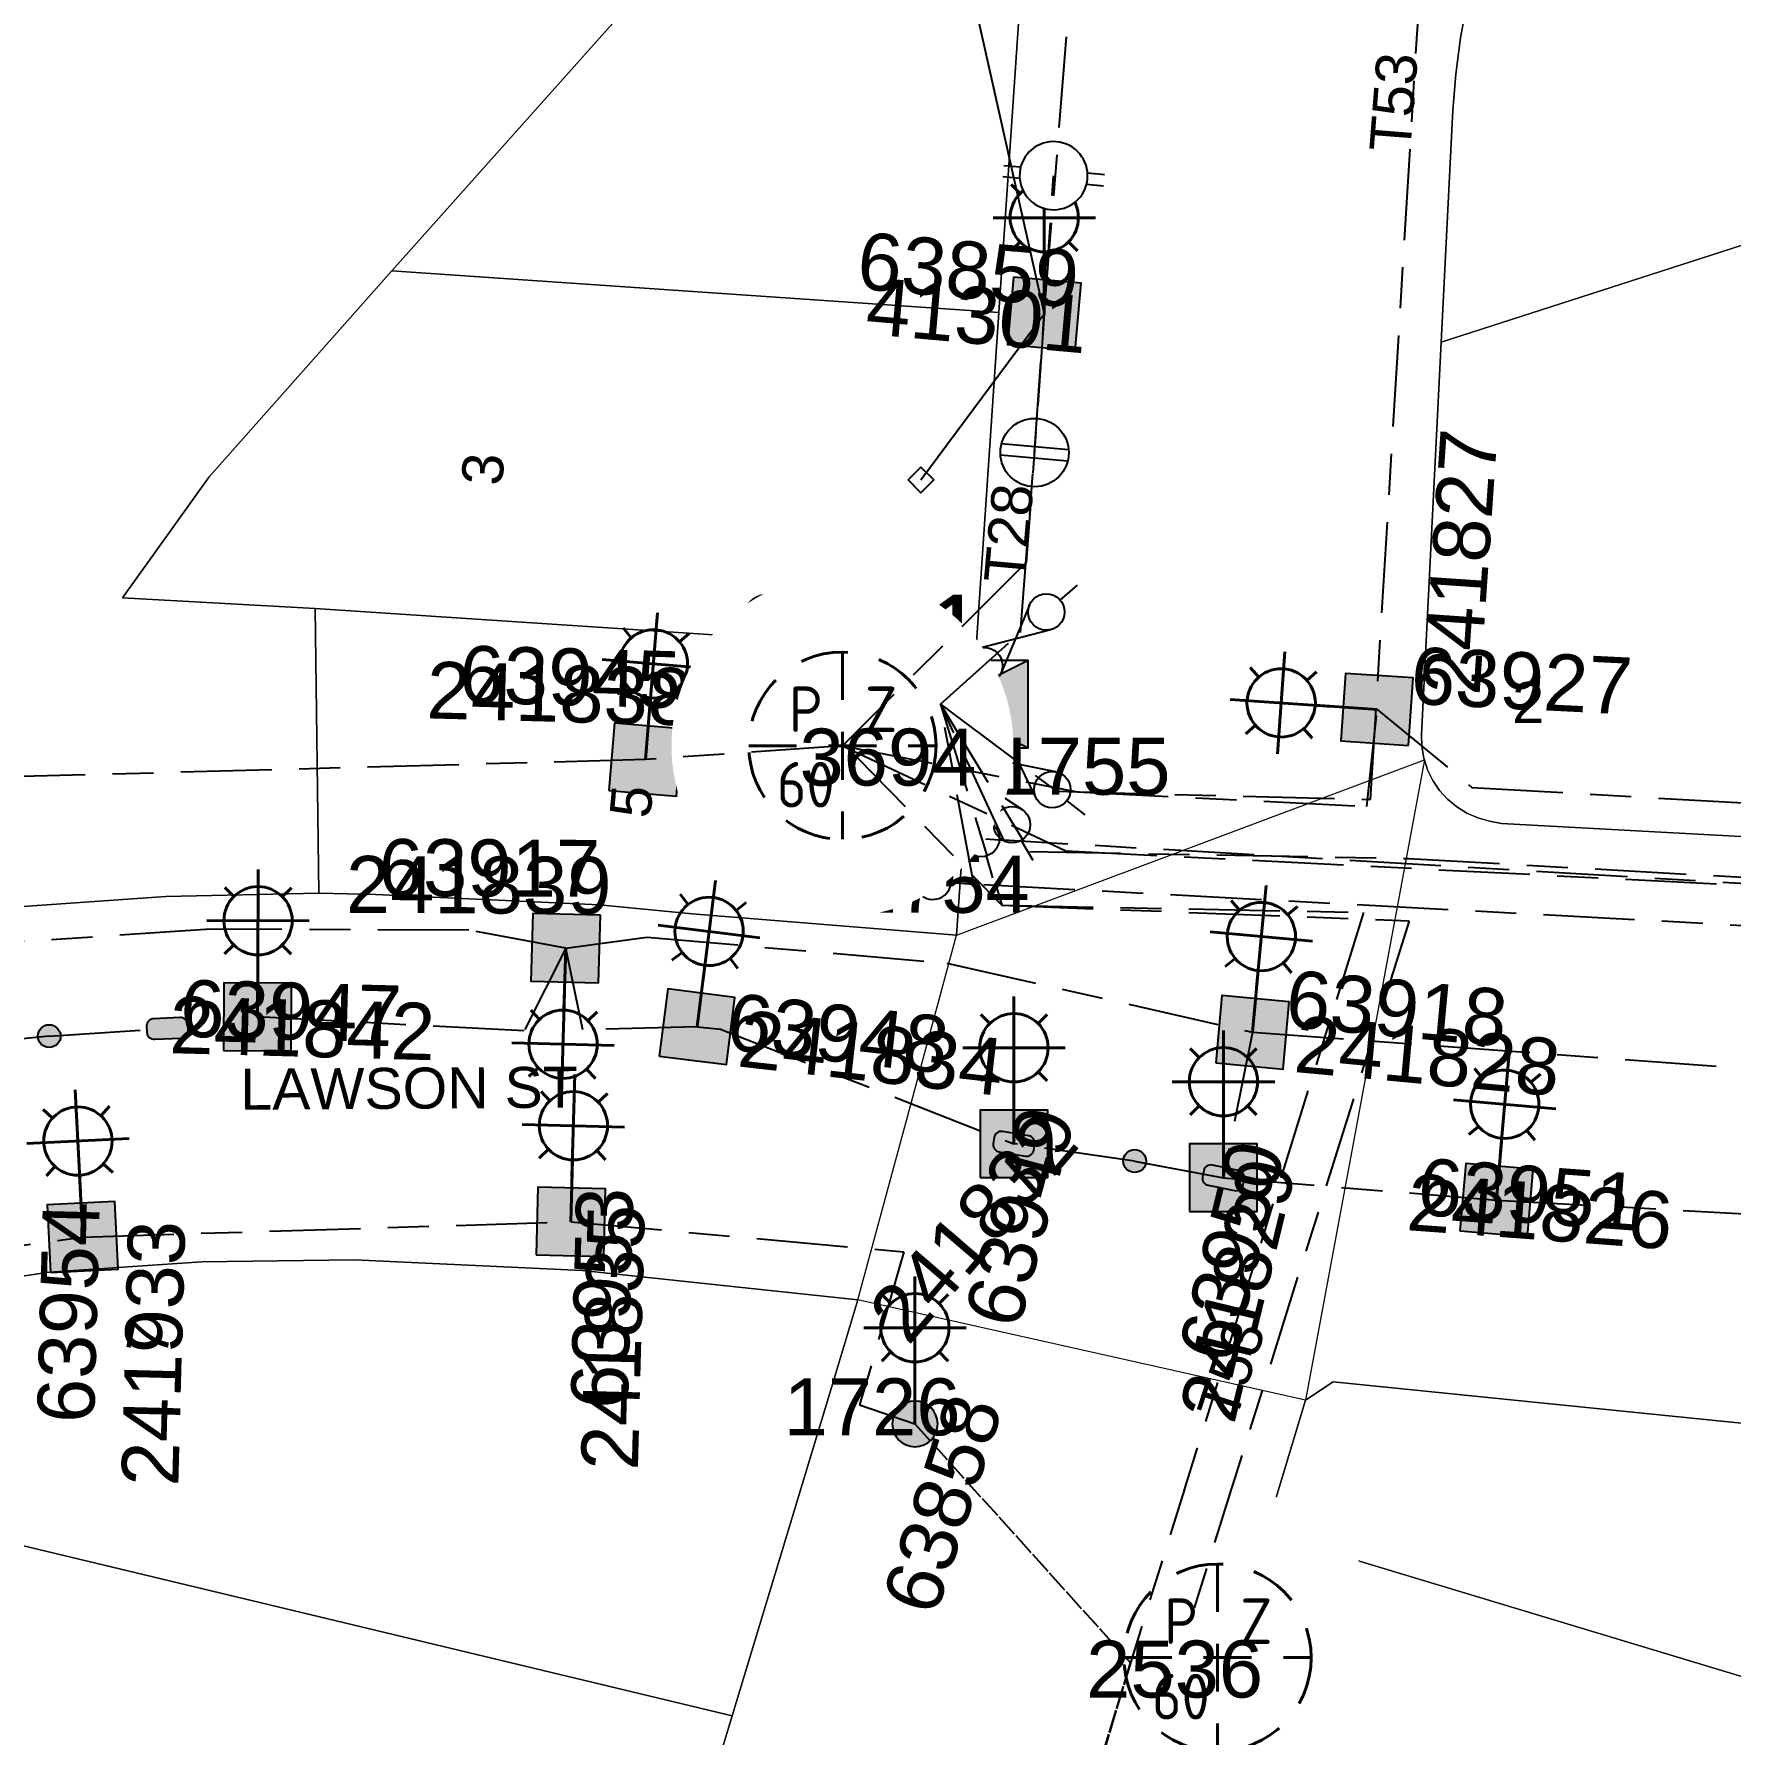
# Model space of a CAD drawing. Header units: metres. Extents: x 309980 to 311407, y 6249141 to 6251386.
# Drawn here: x 310922.3 to 310996.8, y 6249921.7 to 6249996.3 of the extents above; entities that cross this region are included whole.
import ezdxf
from ezdxf.enums import TextEntityAlignment as Align

# ---------------------------------------------------------------- set-up
doc = ezdxf.new("R2010")
doc.units = ezdxf.units.M
for name, pattern in [('Cable Exist OH', [1, 1, 0]), ('Cable Exist UG', [8.2, 4, -1.2, 1.8, -1.2]), ('Dash', [5, 3, -2]), ('HIDDEN', [0.375, 0.25, -0.125]), ('HIDDEN2', [0.1875, 0.125, -0.0625])]:
    doc.linetypes.add(name, pattern=pattern)
doc.layers.get('0').update_dxf_attribs({"color": 6})
for name, color, linetype, lineweight in [('Cadastre Land Parcels_SP_EXT', 9, 'Continuous', 5), ('Cadastre Other Property_SP_EXT', 9, 'HIDDEN', 5), ('Cadastre Roads_SP_EXT', 9, 'Continuous', 5)]:
    doc.layers.add(name, color=color, linetype=linetype, lineweight=lineweight)
for name, color, linetype in [('Equip_HV_EXT', 7, 'Continuous'), ('Equip_LV_EXT', 7, 'Continuous'), ('Equip_SL_EXT', 7, 'Continuous'), ('Equip_SP_SL_EXT', 7, 'Continuous'), ('Mains_HV_EXT', 7, 'Continuous'), ('Mains_LV_EXT', 7, 'Continuous'), ('Mains_SL_EXT', 7, 'Continuous'), ('Services_SP_EXT', 7, 'Continuous'), ('Sub_SP_EXT', 7, 'Continuous'), ('SupportsOH_SP_TR_HV_LV_SL_EXT', 7, 'Continuous'), ('SupportsUG_SP_LV_SL_EXT', 7, 'Continuous')]:
    doc.layers.add(name, color=color, linetype=linetype)
doc.styles.add('COLUMN_LABEL', font='arial.ttf')
doc.styles.add('iecARIAL', font='arial.ttf', dxfattribs={"height": 2})
doc.styles.add('IESYMBOL1', font='isocp.shx')
doc.styles.add('POLE_LABEL', font='arial.ttf')
doc.styles.add('SLCP_LABEL', font='arial.ttf', dxfattribs={"height": 3.5})
doc.styles.get("Standard").update_dxf_attribs({"font": 'arial.ttf'})
doc.styles.add('SWITCH_LABEL', font='arial.ttf', dxfattribs={"height": 2.5})

# ---------------------------------------------------------------- blocks, each defined once
blk = doc.blocks.new('SUB_PADMOUNT_EXT')
for points in [[(0, 0), (-3.84, 1.92), (-3.84, -1.92)], [(0, 0), (3.84, 1.92), (3.84, -1.92)]]:
    blk.add_hatch(color=256).paths.add_polyline_path(points)
for p, q in [((3.84, 1.92), (-3.84, -1.92)), ((-3.84, 1.92), (3.84, -1.92))]:
    blk.add_line(p, q)
blk.add_lwpolyline([(-3.84, -1.92), (3.84, -1.92), (3.84, 1.92), (-3.84, 1.92)], close=True)
for tag, height, flags, p in [('ASSET_NUM', 3.5, 8, (2, 2)), ('STREET_CODE', 0.2, 9, (1.5, 0)), ('OPERATING_VOLTAGE', 0.2, 9, (1.5, -0.6)), ('ORIENTATION', 0.2, 9, (1.5, -0.8)), ('CONSTRUCTED_VOLTAGE', 0.2, 9, (1.5, -0.2)), ('NO_PHASES', 0.2, 9, (1.5, -0.4)), ('OWNED_BY', 0.2, 9, (1.5, -1)), ('OPERATED_BY', 0.2, 9, (1.5, -1.2)), ('MAINTAINED_BY', 0.2, 9, (1.5, -1.4)), ('SECONDARY_VOLTAGE', 0.2, 9, (1.5, -1.6)), ('STATE', 0.2, 9, (1.5, -1.8)), ('SUBSTATION_TYPE', 0.2, 9, (1.5, -2.2)), ('PARENT', 0.2, 9, (1.5, -2)), ('STREETNAME', 0.2, 9, (1.5, -3)), ('USAGE', 0.2, 9, (1.5, -2.4)), ('LEGEND', 0.2, 9, (1.5, -2.6)), ('LOCATION', 0.2, 9, (1.5, -2.8)), ('Z', 0.2, 1, (1.5, -3.6)), ('SUBURB', 0.2, 9, (1.5, -3.2)), ('NOTES', 0.2, 9, (1.5, -3.4))]:
    blk.add_attdef(tag, text='', height=height, dxfattribs=dict(flags=flags)).set_placement(p, align=Align.MIDDLE_LEFT)
blk = doc.blocks.new('COLUMN_EXT')
blk.add_hatch(color=256).paths.add_polyline_path([(-1.485, 1.485), (-1.485, -1.485), (1.485, -1.485), (1.485, 1.485)])
blk.add_lwpolyline([(-1.485, -1.485), (1.485, -1.485), (1.485, 1.485), (-1.485, 1.485)], close=True)
for tag, height, style, flags, p in [('ASSET_NUM', 2.5, 'COLUMN_LABEL', 8, (2, 2)), ('STRUCTURE_PLANT_NUMBER', 0.2, 'POLE_LABEL', 9, (1.813, 0.031)), ('STREET_CODE', 0.2, 'COLUMN_LABEL', 9, (1.813, -0.2))]:
    blk.add_attdef(tag, text='', height=height, dxfattribs=dict(style=style, flags=flags)).set_placement(p, align=Align.MIDDLE_LEFT)
at = {"flags": 9}
for tag, p in [('OWNED_BY', (1.813, -0.6)), ('STATE', (1.813, -0.8)), ('COLUMN_TYPE', (1.813, -0.4)), ('USAGE', (1.813, -1)), ('LEGEND', (1.813, -1.2)), ('LOCATION', (1.813, -1.4)), ('STREETNAME', (1.813, -1.6)), ('SUBURB', (1.813, -1.8)), ('NOTES', (1.813, -2))]:
    blk.add_attdef(tag, text='', height=0.2, dxfattribs=at).set_placement(p, align=Align.MIDDLE_LEFT)
at = {"flags": 1}
blk.add_attdef('Z', (1.813, -2.351), '', height=0.2, dxfattribs=at)
blk = doc.blocks.new('SL_LANTERN_EXT')
at = {"lineweight": 40}
for p, q in [((0, 1.968), (0, 6.468)), ((-1.459, 5.676), (-1.061, 5.278)), ((1.458, 5.676), (1.06, 5.278)), ((-2.25, 4.218), (2.25, 4.218)), ((-1.459, 2.759), (-1.061, 3.157)), ((1.458, 2.759), (1.06, 3.157)), ((0, 0), (0, 2.721))]:
    blk.add_line(p, q, dxfattribs=at)
blk.add_circle((0, 4.218), 1.5, dxfattribs=at)
at = {"style": 'iecARIAL', "flags": 8}
blk.add_attdef('ASSET_NUM', (1.5, 1.5), '', height=2.5, dxfattribs=at)
for tag, p, height, flags in [('CONSTRUCTED_VOLTAGE', (0.981, -0.653), 0.2, 9), ('CONTROL_TYPE', (0.981, -0.853), 0.2, 9), ('OPERATING_VOLTAGE', (0.981, -1.653), 0.2, 9), ('LANTERN_PURPOSE', (0.981, -1.053), 0.2, 9), ('LANTERN_TYPE', (0.981, -1.253), 0.2, 9), ('NO_PHASES', (0.981, -1.453), 0.2, 9), ('LNUMBER', (2.181, -3.253), 2.5, 8), ('ORIENTATION', (0.981, -1.853), 0.2, 9), ('OWNED_BY', (0.981, -2.053), 0.2, 9), ('STATE', (0.981, -2.253), 0.2, 9), ('CEXIST', (0.981, -2.653), 0.2, 9), ('CNEW', (0.981, -2.853), 0.2, 9), ('CNUMBER', (0.981, -3.053), 0.2, 9), ('USAGE', (0.981, -2.453), 0.2, 9), ('CREMOVE', (0.981, -3.253), 0.2, 9), ('CREPLACE', (0.981, -3.453), 0.2, 9), ('LKINGHEIGHT', (0.981, -3.653), 0.2, 9), ('LBRACKET', (0.981, -3.853), 0.2, 9), ('LBRACKETVOCAB', (0.981, -4.053), 0.2, 9), ('LCATEGORY', (0.981, -4.253), 0.2, 9), ('LCHARGE1', (0.981, -4.453), 0.2, 9), ('LCHARGE1PERCENT', (0.981, -4.653), 0.2, 9), ('LCHARGE2', (0.981, -4.853), 0.2, 9), ('LCHARGE2PERCENT', (0.981, -5.053), 0.2, 9), ('LCHARGE3', (0.981, -5.253), 0.2, 9), ('LCHARGE3PERCENT', (0.981, -5.453), 0.2, 9), ('LEXIST', (0.981, -5.653), 0.2, 9), ('LLAMP', (0.981, -5.853), 0.2, 9), ('LLAMPVOCAB', (0.981, -6.053), 0.2, 9), ('LMAST', (0.981, -6.253), 0.2, 9), ('LMASTVOCAB', (0.981, -6.453), 0.2, 9), ('LNEW', (0.981, -6.653), 0.2, 9), ('LANTNUMBER', (0.981, -6.853), 0.2, 9), ('LOUTREACH', (0.981, -7.253), 0.2, 9), ('LOUTREACHVOCAB', (0.981, -7.453), 0.2, 9), ('LRATECODE', (0.981, -7.653), 0.2, 9), ('LREMOVE', (0.981, -7.853), 0.2, 9), ('LREPLACE', (0.981, -8.053), 0.2, 9), ('LTYPE', (0.981, -8.253), 0.2, 9), ('LTYPEVOCAB', (0.981, -8.453), 0.2, 9), ('LEGEND', (0.981, -8.653), 0.2, 9), ('LOCATION', (0.981, -8.853), 0.2, 9), ('NOTES', (0.981, -9.053), 0.2, 9), ('STREETNAME', (0.981, -9.253), 0.2, 9), ('SUBURB', (0.981, -9.453), 0.2, 1)]:
    blk.add_attdef(tag, p, '', height=height, dxfattribs=dict(flags=flags))
blk = doc.blocks.new('CCP_EXT')
at = {"flags": 9}
for tag, p in [('USAGE', (0, -1.2)), ('LEGEND', (0, -1.4)), ('STATE', (0, -1.8)), ('LIFE_SUPPORT', (0, -1.6)), ('NOTES', (0, -2))]:
    blk.add_attdef(tag, text='', height=0.2, dxfattribs=at).set_placement(p, align=Align.MIDDLE_LEFT)
blk.add_wipeout([(0, 0.566), (0.566, 0), (0, -0.566), (-0.566, 0)])
blk.add_lwpolyline([(-0.566, 0), (0, 0.566), (0.566, 0), (0, -0.566), (-0.566, 0)])
at = {"flags": 1}
blk.add_attdef('Z', (0, 0), '', height=0.2, dxfattribs=at)
at = {"flags": 9}
for tag, p in [('CCP_TYPE', (0, 0)), ('OPERATING_VOLTAGE', (0, -0.6)), ('ORIENTATION', (0, -0.8)), ('CONSTRUCTED_VOLTAGE', (0, -0.2)), ('NO_PHASES', (0, -0.4)), ('OWNED_BY', (0, -1))]:
    blk.add_attdef(tag, text='', height=0.2, dxfattribs=at).set_placement(p, align=Align.MIDDLE_LEFT)
blk = doc.blocks.new('POLE_EXT')
blk.add_hatch(color=256).paths.add_polyline_path([(-1, 0, 1), (1, 0, 1)])
blk.add_lwpolyline([(-1, 0, 1), (1, 0, 1)], format="xyb", close=True)
for tag, height, flags, p in [('pNumber', 2.5, 8, (-17.84, 2.067)), ('OWNED_BY', 0.2, 9, (1.355, -0.4)), ('SPECIAL_USE', 0.2, 9, (1.355, -0.8)), ('PARENT', 0.2, 9, (1.355, -0.6)), ('cLV', 0.2, 9, (1.355, -1.4)), ('STATE', 0.2, 9, (1.355, -1)), ('hDepth', 0.2, 9, (1.355, -1.6)), ('USAGE', 0.2, 9, (1.355, -1.2)), ('cHV', 0.2, 9, (1.355, -2)), ('hDia', 0.2, 9, (1.355, -1.8)), ('LBRACKET', 0.2, 9, (1.355, -2.2)), ('LExisting', 0.2, 9, (1.355, -2.4)), ('LANTNUMBER', 0.2, 9, (1.355, -2.6)), ('LOther', 0.2, 9, (1.355, -2.8)), ('LRemove', 0.2, 9, (1.355, -3)), ('cLinedev', 0.2, 9, (1.355, -3.4)), ('pExisting', 0.2, 9, (1.355, -3.8)), ('LEGEND', 0.2, 9, (1.355, -3.2)), ('LOCATION', 0.2, 9, (1.355, -3.6)), ('pFooting', 0.2, 9, (1.355, -4.4)), ('PFNUMBER', 0.2, 9, (1.355, -4)), ('NEWPFNUMBER', 0.2, 9, (1.355, -4.2)), ('pNew', 0.2, 9, (1.355, -4.6)), ('pRelocate', 0.2, 9, (1.355, -5)), ('pRemove', 0.2, 9, (1.355, -5.2)), ('cspan', 0.2, 9, (1.355, -6)), ('pReplace', 0.2, 9, (1.355, -5.4)), ('pStay', 0.2, 9, (1.355, -5.6)), ('pType', 0.2, 9, (1.355, -5.8)), ('STREETNAME', 0.2, 9, (1.355, -6.2)), ('SUBURB', 0.2, 9, (1.355, -6.4)), ('NOTES', 0.2, 9, (1.355, -6.6)), ('MAINTAINED_BY', 0.2, 9, (1.355, -6.814)), ('OPERATED_BY', 0.2, 9, (1.355, -7.014))]:
    blk.add_attdef(tag, text='', height=height, dxfattribs=dict(flags=flags)).set_placement(p, align=Align.MIDDLE_LEFT)
at = {"style": 'POLE_LABEL'}
for tag, height, flags, p in [('ASSET_NUM', 2.5, 8, (2, 2)), ('STRUCTURE_PLANT_NUMBER', 0.2, 9, (1.355, 0.028)), ('STREET_CODE', 0.2, 9, (1.355, -0.2))]:
    blk.add_attdef(tag, text='', height=height, dxfattribs=dict(at, flags=flags)).set_placement(p, align=Align.MIDDLE_LEFT)
at = {"flags": 1}
blk.add_attdef('Z', (1.355, -7.328), '', height=0.2, dxfattribs=at)
blk = doc.blocks.new('SL_STJ_EXT')
h = blk.add_hatch(color=256)
edge = h.paths.add_edge_path()
edge.add_ellipse((-0.586, 0.131), major_axis=(0.226, 0.226), ratio=1, start_angle=44.99996, end_angle=135)
edge.add_line((-0.906, 0.131), (-0.906, -0.131))
edge.add_ellipse((-0.586, -0.131), major_axis=(0.226, 0.226), ratio=1, start_angle=134.99996, end_angle=225)
edge.add_line((-0.586, -0.451), (0.586, -0.451))
edge.add_ellipse((0.586, -0.131), major_axis=(-0.226, 0.226), ratio=1, start_angle=134.99996, end_angle=225)
edge.add_line((0.906, -0.131), (0.906, 0.131))
edge.add_ellipse((0.586, 0.131), major_axis=(-0.226, 0.226), ratio=1, start_angle=224.99996, end_angle=315)
edge.add_line((0.586, 0.451), (-0.586, 0.451))
blk.add_lwpolyline([(-0.906, 0.131), (-0.906, -0.131, 0.414214), (-0.586, -0.451), (0.586, -0.451, 0.414214), (0.906, -0.131), (0.906, 0.131, 0.414214), (0.586, 0.451), (-0.586, 0.451, 0.414214)], format="xyb", close=True)
at = {"flags": 1}
blk.add_attdef('Z', (0, 0), '', height=0.2, dxfattribs=at)
at = {"flags": 9}
for tag, p in [('ORIENTATION', (0, 0)), ('USAGE', (0, -0.2)), ('LEGEND', (0, -0.4)), ('NOTES', (0, -0.6))]:
    blk.add_attdef(tag, text='', height=0.2, dxfattribs=at).set_placement(p, align=Align.MIDDLE_LEFT)
blk = doc.blocks.new('LV_UG_LINKS_CLOSED_EXT')
blk.add_wipeout([(-1.056, 1.057), (-1.18, 0.916), (-1.286, 0.761), (-1.371, 0.594), (-1.435, 0.417), (-1.476, 0.234), (-1.493, 0.047), (-1.487, -0.14), (-1.458, -0.326), (-1.406, -0.506), (-1.331, -0.678), (-1.236, -0.839), (-1.121, -0.988), (-0.988, -1.12), (-0.84, -1.235), (-0.679, -1.331), (-0.506, -1.406), (-0.326, -1.458), (-0.141, -1.487), (0.047, -1.493), (0.233, -1.476), (0.416, -1.435), (0.593, -1.371), (0.76, -1.286), (0.915, -1.181), (1.056, -1.057), (1.18, -0.916), (1.286, -0.761), (1.371, -0.594), (1.435, -0.417), (1.476, -0.234), (1.493, -0.047), (1.487, 0.14), (1.458, 0.326), (1.406, 0.506), (1.331, 0.678), (1.236, 0.839), (1.121, 0.988), (0.988, 1.12), (0.84, 1.235), (0.679, 1.331), (0.506, 1.406), (0.326, 1.458), (0.141, 1.487), (-0.047, 1.493), (-0.233, 1.476), (-0.416, 1.435), (-0.593, 1.371), (-0.76, 1.286), (-0.915, 1.181)])
for p, q in [((-0.25, -1.479), (-0.25, 1.479)), ((0.25, -1.479), (0.25, 1.479))]:
    blk.add_line(p, q)
blk.add_circle((0, 0), 1.5)
at = {"flags": 9}
for tag, p in [('ACTUAL_STATUS', (0, 0)), ('OPERATING_VOLTAGE', (0, -0.6)), ('ORIENTATION', (0, -0.8)), ('CONSTRUCTED_VOLTAGE', (0, -0.2)), ('NO_PHASES', (0, -0.4)), ('STATE', (0, -1)), ('SWITCH_TYPE', (0, -1.2)), ('USAGE', (0, -1.4)), ('NOTES', (0, -1.6))]:
    blk.add_attdef(tag, text='', height=0.2, dxfattribs=at).set_placement(p, align=Align.MIDDLE_LEFT)
at = {"flags": 1}
blk.add_attdef('Z', (0, 0), '', height=0.2, dxfattribs=at)
blk = doc.blocks.new('LV_UG_LINKS_OPEN_EXT')
for p, q in [((-0.249, 1.473), (-0.249, 2.22)), ((0.249, 1.473), (0.249, 2.22)), ((-0.249, -1.473), (-0.249, -2.22)), ((0.249, -1.473), (0.249, -2.22))]:
    blk.add_line(p, q)
at = {"flags": 9}
for tag, p in [('ACTUAL_STATUS', (0, 0)), ('OPERATING_VOLTAGE', (0, -0.6)), ('ORIENTATION', (0, -0.8)), ('CONSTRUCTED_VOLTAGE', (0, -0.2)), ('NO_PHASES', (0, -0.4)), ('STATE', (0, -1)), ('SWITCH_TYPE', (0, -1.2)), ('USAGE', (0, -1.4)), ('NOTES', (0, -1.6))]:
    blk.add_attdef(tag, text='', height=0.2, dxfattribs=at).set_placement(p, align=Align.MIDDLE_LEFT)
at = {"flags": 1}
blk.add_attdef('Z', (0, 0), '', height=0.2, dxfattribs=at)
blk.add_wipeout([(-0.249, 1.473), (-0.432, 1.43), (-0.608, 1.365), (-0.774, 1.278), (-0.928, 1.171), (-1.067, 1.045), (-1.19, 0.903), (-1.294, 0.747), (-1.377, 0.579), (-1.439, 0.402), (-1.478, 0.218), (-1.494, 0.031), (-1.486, -0.156), (-1.455, -0.341), (-1.4, -0.521), (-1.324, -0.692), (-1.227, -0.853), (-1.11, -1), (-0.976, -1.131), (-0.827, -1.244), (-0.664, -1.338), (-0.491, -1.411), (-0.311, -1.461), (-0.125, -1.489), (0.062, -1.493), (0.249, -1.473), (0.432, -1.43), (0.608, -1.365), (0.774, -1.278), (0.928, -1.171), (1.067, -1.045), (1.19, -0.903), (1.294, -0.747), (1.377, -0.579), (1.439, -0.402), (1.478, -0.218), (1.494, -0.031), (1.486, 0.156), (1.455, 0.341), (1.4, 0.521), (1.324, 0.692), (1.227, 0.853), (1.11, 1), (0.976, 1.131), (0.827, 1.244), (0.664, 1.338), (0.491, 1.411), (0.311, 1.461), (0.125, 1.489), (-0.062, 1.493)])
blk.add_lwpolyline([(0, -1.494, 1), (0, 1.494, 1)], format="xyb", close=True)
blk = doc.blocks.new('LV_UG_DFUSE_CLOSED_EXT')
for points in [[(1, 0), (0, 0)], [(5.04, 0.726), (2.156, -0.717)], [(5.049, -0.707), (2.156, 0.717)], [(6.2, 0.013), (7.2, 0.013)]]:
    blk.add_lwpolyline(points)
for centre in [(1.8, 0), (5.4, 0.011)]:
    blk.add_circle(centre, 0.8)
at = {"flags": 9}
for tag, p in [('ACTUAL_STATUS', (0, 0)), ('OPERATING_VOLTAGE', (0, -0.6)), ('ORIENTATION', (0, -0.8)), ('CONSTRUCTED_VOLTAGE', (0, -0.2)), ('NO_PHASES', (0, -0.4)), ('STATE', (0, -1)), ('SWITCH_TYPE', (0, -1.2)), ('USAGE', (0, -1.4)), ('NOTES', (0, -1.6))]:
    blk.add_attdef(tag, text='', height=0.2, dxfattribs=at).set_placement(p, align=Align.MIDDLE_LEFT)
at = {"flags": 1}
blk.add_attdef('Z', (0, 0), '', height=0.2, dxfattribs=at)
blk = doc.blocks.new('SWG_HOLEC_SU_EXT')
blk.add_line((1.8, -2), (5.8, -2))
for points in [[(1.8, -0.8, 1), (1.8, 0.8, 1)], [(5.8, -0.8, 1), (5.8, 0.8, 1)]]:
    blk.add_lwpolyline(points, format="xyb", close=True)
for points in [[(1, 0), (0, 0)], [(6.6, 0), (7.6, 0)]]:
    blk.add_lwpolyline(points)
at = {"style": 'SWITCH_LABEL', "flags": 8}
blk.add_attdef('ASSET_NUM', text='', height=2.5, rotation=179.95437, dxfattribs=at).set_placement((-2.4, 0), align=Align.MIDDLE_LEFT)
at = {"flags": 1}
blk.add_attdef('Z', (0, 0), '', height=0.2, dxfattribs=at)
at = {"flags": 9}
for tag, p in [('ACTUAL_STATUS', (0, -0.4)), ('CONSTRUCTED_VOLTAGE', (0, -0.6)), ('NO_PHASES', (0, -0.8)), ('OPERATING_VOLTAGE', (0, -1)), ('ORIENTATION', (0, -1.2)), ('OWNED_BY', (0, -1.4)), ('STATE', (0, -1.8)), ('SWITCH_TYPE', (0, -2)), ('USAGE', (0, -2.2)), ('PARENT', (0, -1.6)), ('STREETNAME', (0, -2.6)), ('SUBURB', (0, -2.8)), ('LOCATION', (0, -2.4)), ('NOTES', (0, -3))]:
    blk.add_attdef(tag, text='', height=0.2, dxfattribs=at).set_placement(p, align=Align.MIDDLE_LEFT)
at = {"style": 'SWITCH_LABEL', "flags": 9}
blk.add_attdef('STREET_CODE', text='', height=0.2, dxfattribs=at).set_placement((0, -0.2), align=Align.MIDDLE_LEFT)
blk = doc.blocks.new('SLCP_ZELL_EXT')
blk.add_wipeout([(-0.236, 7.5), (-0.706, 7.47), (-1.174, 7.411), (-1.637, 7.323), (-2.093, 7.206), (-2.542, 7.06), (-2.98, 6.887), (-3.407, 6.686), (-3.82, 6.459), (-4.218, 6.206), (-4.599, 5.929), (-4.962, 5.629), (-5.306, 5.306), (-5.629, 4.962), (-5.929, 4.599), (-6.206, 4.218), (-6.459, 3.82), (-6.686, 3.407), (-6.887, 2.98), (-7.06, 2.542), (-7.206, 2.093), (-7.323, 1.637), (-7.411, 1.174), (-7.47, 0.706), (-7.5, 0.236), (-7.5, -0.236), (-7.47, -0.706), (-7.411, -1.174), (-7.323, -1.637), (-7.206, -2.093), (-7.06, -2.542), (-6.887, -2.98), (-6.686, -3.407), (-6.459, -3.82), (-6.206, -4.218), (-5.929, -4.599), (-5.629, -4.962), (-5.306, -5.306), (-4.962, -5.629), (-4.599, -5.929), (-4.218, -6.206), (-3.82, -6.459), (-3.407, -6.686), (-2.98, -6.887), (-2.542, -7.06), (-2.093, -7.206), (-1.637, -7.323), (-1.174, -7.411), (-0.706, -7.47), (-0.236, -7.5), (0.236, -7.5), (0.706, -7.47), (1.174, -7.411), (1.637, -7.323), (2.093, -7.206), (2.542, -7.06), (2.98, -6.887), (3.407, -6.686), (3.82, -6.459), (4.218, -6.206), (4.599, -5.929), (4.962, -5.629), (5.306, -5.306), (5.629, -4.962), (5.929, -4.599), (6.206, -4.218), (6.459, -3.82), (6.686, -3.407), (6.887, -2.98), (7.06, -2.542), (7.206, -2.093), (7.323, -1.637), (7.411, -1.174), (7.47, -0.706), (7.5, -0.236), (7.5, 0.236), (7.47, 0.706), (7.411, 1.174), (7.323, 1.637), (7.206, 2.093), (7.06, 2.542), (6.887, 2.98), (6.686, 3.407), (6.459, 3.82), (6.206, 4.218), (5.929, 4.599), (5.629, 4.962), (5.306, 5.306), (4.962, 5.629), (4.599, 5.929), (4.218, 6.206), (3.82, 6.459), (3.407, 6.686), (2.98, 6.887), (2.542, 7.06), (2.093, 7.206), (1.637, 7.323), (1.174, 7.411), (0.706, 7.47), (0.236, 7.5)])
at = {"linetype": 'Dash', "lineweight": 40, "ltscale": 0.7}
for p, q in [((0, 4.109), (0, -4.109)), ((-4.109, 0), (4.109, 0))]:
    blk.add_line(p, q, dxfattribs=at)
blk.add_circle((0, 0), 4.109, dxfattribs=at)
at = {"lineweight": 40, "style": 'IESYMBOL1'}
for s, p in [('P', (-1.604, 0)), ('Z', (1.702, 0)), ('60', (-1.612, -3.312))]:
    blk.add_text(s, height=2, dxfattribs=at).set_placement(p, align=Align.BOTTOM_CENTER)
at = {"style": 'SLCP_LABEL'}
for tag, height, flags, p in [('ASSET_NUM', 2.5, 8, (2, 2)), ('STREET_CODE', 0.2, 9, (0, -0.2))]:
    blk.add_attdef(tag, text='', height=height, dxfattribs=dict(at, flags=flags)).set_placement(p, align=Align.MIDDLE_LEFT)
at = {"flags": 1}
blk.add_attdef('Z', (0, 0), '', height=0.2, dxfattribs=at)
at = {"flags": 9}
for tag, p in [('CONSTRUCTED_VOLTAGE', (0, -0.4)), ('CONTROL_TYPE', (0, -0.6)), ('NO_PHASES', (0, -0.8)), ('OPERATING_VOLTAGE', (0, -1)), ('ORIENTATION', (0, -1.2)), ('OWNED_BY', (0, -1.4)), ('STATE', (0, -2)), ('USAGE', (0, -1.6)), ('LOCATION', (0, -1.8)), ('NOTES', (0, -2.2))]:
    blk.add_attdef(tag, text='', height=0.2, dxfattribs=at).set_placement(p, align=Align.MIDDLE_LEFT)
blk = doc.blocks.new('CONNECTOR_NODE_EXT')
h = blk.add_hatch(color=256)
edge = h.paths.add_edge_path()
edge.add_arc((0, 0), 0.5, 0, 360)
blk.add_circle((0, 0), 0.5)
at = {"flags": 1}
blk.add_attdef('Z', (0, 0), '', height=0.2, dxfattribs=at)
at = {"flags": 9}
for tag, p in [('CONNECTOR_TYPE', (0, 0)), ('OPERATING_VOLTAGE', (0, -0.6)), ('ORIENTATION', (0, -0.8)), ('CONSTRUCTED_VOLTAGE', (0, -0.2)), ('NO_PHASES', (0, -0.4)), ('SUBTYPE', (0, -1)), ('USAGE', (0, -1.2)), ('NOTES', (0, -1.4))]:
    blk.add_attdef(tag, text='', height=0.2, dxfattribs=at).set_placement(p, align=Align.MIDDLE_LEFT)

msp = doc.modelspace()

# ---------------------------------------------------------------- linework, layer by layer
at = {"layer": 'Cadastre Land Parcels_SP_EXT', "linetype": 'Continuous'}
msp.add_lwpolyline([(310878.437, 6249921.854), (310885.474, 6249926.91), (310893.991, 6249933.049), (310896.361, 6249936.035), (310896.837, 6249936.603), (310905.543, 6249947.169), (310913.426, 6249957.008), (310921.419, 6249957.95), (310928.114, 6249958.411), (310934.819, 6249958.558), (310934.665, 6249971.063), (310926.206, 6249971.526), (310930.018, 6249976.839), (310938.028, 6249985.88), (310948.458, 6249997.571), (310949.211, 6249998.384), (310966.937, 6250017.531), (310968.346, 6250018.662), (311039.196, 6250076.219)], dxfattribs=at)
for points in [[(311006.743, 6249999.511), (311001.315, 6250019.602), (310995.805, 6250015.099), (310994.595, 6250014.052), (310993.443, 6250012.945), (310992.351, 6250011.779), (310991.319, 6250010.558), (310990.353, 6250009.285), (310989.454, 6250007.964), (310988.625, 6250006.598), (310987.867, 6250005.191), (310987.184, 6250003.746), (310986.576, 6250002.268), (310986.046, 6250000.76), (310985.595, 6249999.227), (310985.562, 6249999.09), (310985.223, 6249997.673), (310984.934, 6249996.101), (310984.725, 6249994.517), (310984.599, 6249992.924), (310984.079, 6249982.744), (311009.096, 6249990.807), (311006.743, 6249999.511)], [(310949.211, 6249998.384), (310948.458, 6249997.57), (310938.028, 6249985.88), (310964.672, 6249984.051), (310965.663, 6249998.705), (310966.937, 6250017.531), (310949.211, 6249998.384)], [(311004.768, 6249960.638), (311009.096, 6249990.807), (310984.079, 6249982.744), (310983.225, 6249965.53), (310983.237, 6249965.003), (310983.324, 6249964.484), (310983.347, 6249964.412), (310983.484, 6249963.983), (310983.714, 6249963.51), (310984.009, 6249963.075), (310984.362, 6249962.686), (310984.767, 6249962.35), (310985.216, 6249962.075), (310985.699, 6249961.867), (310986.207, 6249961.731), (310986.73, 6249961.628), (311004.768, 6249960.638)], [(310963.657, 6249969.148), (310964.672, 6249984.051), (310938.028, 6249985.88), (310930.018, 6249976.839), (310926.206, 6249971.526), (310934.665, 6249971.063), (310963.657, 6249969.148)], [(310963.657, 6249969.148), (310934.665, 6249971.063), (310934.819, 6249958.558), (310937.313, 6249958.501), (310947.127, 6249958.055), (310951.214, 6249957.654), (310962.812, 6249956.72), (310963.362, 6249964.79), (310963.657, 6249969.148)], [(310958.486, 6249940.713), (310946.387, 6249942.004), (310936.391, 6249942.477), (310929.691, 6249942.378), (310922.997, 6249941.923), (310909.739, 6249939.95), (310902.043, 6249938.333), (310896.837, 6249936.603), (310896.361, 6249936.035), (310952.972, 6249922.451), (310957.379, 6249937.051), (310958.486, 6249940.713)], [(311057.276, 6249928.261), (311047.221, 6249930.247), (311019.788, 6249933.023), (310979.338, 6249937.116), (310978.135, 6249936.312), (310976.379, 6249930.485), (311016.475, 6249918.392), (311057.868, 6249912.031), (311059.836, 6249924.664), (311057.276, 6249928.261)], [(310952.972, 6249922.451), (310896.361, 6249936.035), (310893.991, 6249933.049), (310885.474, 6249926.91), (310894.396, 6249924.188), (310903.329, 6249921.505), (310948.55, 6249907.852), (310952.972, 6249922.451)], [(311016.475, 6249918.392), (310976.379, 6249930.485), (310971.976, 6249915.922), (311013.093, 6249903.501), (311016.475, 6249918.392)]]:
    msp.add_lwpolyline(points, close=True, dxfattribs=at)
at = {"layer": 'Cadastre Other Property_SP_EXT', "linetype": 'HIDDEN2'}
msp.add_lwpolyline([(310960.896, 6249969.411), (310960.561, 6249964.422), (310963.305, 6249964.241), (310963.64, 6249969.23), (310960.896, 6249969.411)], close=True, dxfattribs=at)
at = {"layer": 'Cadastre Roads_SP_EXT', "linetype": 'Continuous'}
msp.add_lwpolyline([(310965.663, 6249998.705), (310964.672, 6249984.051), (310963.657, 6249969.148), (310963.362, 6249964.79), (310962.812, 6249956.72), (310971.492, 6249959.971), (310971.492, 6249959.971), (310983.347, 6249964.412), (310983.324, 6249964.484), (310983.237, 6249965.003), (310983.225, 6249965.53), (310984.079, 6249982.744), (310984.599, 6249992.924), (310984.725, 6249994.517), (310984.934, 6249996.101), (310985.223, 6249997.673)], dxfattribs=at)
for points in [[(311004.768, 6249960.638), (310986.73, 6249961.628), (310986.207, 6249961.731), (310985.699, 6249961.867), (310985.216, 6249962.075), (310984.767, 6249962.35), (310984.362, 6249962.686), (310984.009, 6249963.074), (310983.714, 6249963.51), (310983.484, 6249963.983), (310983.347, 6249964.412), (310980.765, 6249950.489), (310978.135, 6249936.313), (310979.338, 6249937.116), (311019.788, 6249933.024), (311047.221, 6249930.247), (311057.276, 6249928.261), (311057.87, 6249943.031), (311058.464, 6249957.777), (311048.741, 6249958.304), (311022.473, 6249959.698), (311004.768, 6249960.638)], [(310934.819, 6249958.558), (310928.114, 6249958.411), (310921.419, 6249957.95), (310913.426, 6249957.008), (310905.543, 6249947.169), (310896.837, 6249936.603), (310902.043, 6249938.333), (310909.739, 6249939.95), (310922.997, 6249941.923), (310929.691, 6249942.378), (310936.391, 6249942.477), (310946.387, 6249942.004), (310958.486, 6249940.713), (310960.612, 6249948.58), (310962.812, 6249956.72), (310951.214, 6249957.654), (310947.127, 6249958.055), (310937.313, 6249958.501), (310934.819, 6249958.558)]]:
    msp.add_lwpolyline(points, close=True, dxfattribs=at)
at = {"layer": 'Mains_LV_EXT', "linetype": 'Continuous'}
msp.add_lwpolyline([(310971.026, 6249926.693, 1.024333), (310969.868, 6249922.865)], format="xyb", dxfattribs=at)
at = {"layer": 'Mains_SL_EXT', "linetype": 'Cable Exist UG'}
for points in [[(310981.269, 6249966.63), (310985.432, 6249963.209), (311000.707, 6249962.333), (311004.234, 6249958.7)], [(310949.16, 6249964.427), (310915.281, 6249963.504)], [(310945.662, 6249956.151), (310941.409, 6249956.936), (310930.077, 6249956.986), (310912.947, 6249955.84), (310908.498, 6249954.76)], [(310945.662, 6249956.151), (310943.841, 6249952.515), (310932.138, 6249953.136)], [(310945.662, 6249956.151), (310949.223, 6249956.637), (310962.381, 6249955.493), (310975.802, 6249952.46)], [(310951.426, 6249952.701), (310946.413, 6249952.565), (310945.662, 6249956.151)], [(310922.992, 6249952.289), (310918.689, 6249951.86)], [(310922.992, 6249952.289), (310928.177, 6249952.63)], [(310951.426, 6249952.701), (310952.461, 6249952.592), (310965.334, 6249947.562)], [(310975.802, 6249952.46), (310974.526, 6249946.07)], [(310975.802, 6249952.46), (311029.116, 6249948.572)], [(310970.63, 6249946.806), (310965.334, 6249947.562)], [(310970.63, 6249946.806), (310974.526, 6249946.07)], [(310974.526, 6249946.07), (310986.512, 6249945.094)], [(310986.512, 6249945.094), (311003.639, 6249944.139)], [(310924.463, 6249943.472), (310945.883, 6249944.141)], [(310945.883, 6249944.141), (310960.506, 6249942.818), (310958.56, 6249936.099), (310960.99, 6249935.269)], [(310907.106, 6249941.134), (310924.463, 6249943.472)]]:
    msp.add_lwpolyline(points, dxfattribs=at)
at = {"layer": 'Services_SP_EXT'}
msp.add_lwpolyline([(310972.542, 6249907.745), (310970.445, 6249924.779)], dxfattribs=at)

# ---------------------------------------------------------------- block references
at = {"layer": 'Equip_HV_EXT'}
ref = msp.add_blockref('SWG_HOLEC_SU_EXT', (310964.892, 6249960.886), dxfattribs=dict(at, rotation=175.7291609323632))
ref.add_attrib('ASSET_NUM', '11755', dxfattribs={"layer": '0', "height": 2.5, "style": 'SWITCH_LABEL'}).set_placement((310962.493, 6249962.136), align=Align.BOTTOM_LEFT)
ref = msp.add_blockref('SWG_HOLEC_SU_EXT', (310963.572, 6249958.954), dxfattribs=dict(at, rotation=175.7291609323632))
ref.add_attrib('ASSET_NUM', '11754', dxfattribs={"layer": '0', "height": 2.5, "style": 'SWITCH_LABEL'}).set_placement((310961.173, 6249960.204), align=Align.TOP_CENTER)
at = {"layer": 'Equip_LV_EXT'}
for p, rotation in [((310962.664, 6249967.375), 40.67919486608975), ((310961.412, 6249966.571), 202.9639599408642), ((310962.527, 6249966.233), 300.1680331161141), ((310962.746, 6249966.416), 322.1359151238927), ((310962.39, 6249966.151), 286.0714392927512)]:
    msp.add_blockref('LV_UG_DFUSE_CLOSED_EXT', p, dxfattribs=dict(at, rotation=rotation))
at = {"layer": 'Equip_SL_EXT'}
for p, rotation in [((310928.177, 6249952.63), 2.647665255004059), ((310965.334, 6249947.562), 170.6999374872046), ((310974.526, 6249946.07), 348.1737418529318), ((310973.235, 6249927.176), 251.4629314678234)]:
    msp.add_blockref('SL_STJ_EXT', p, dxfattribs=dict(at, rotation=rotation))
for p in [(310922.992, 6249952.289), (310970.63, 6249946.806)]:
    msp.add_blockref('CONNECTOR_NODE_EXT', p, dxfattribs=at)
at = {"layer": 'Equip_SP_SL_EXT'}
ref = msp.add_blockref('SL_LANTERN_EXT', (310966.666, 6249983.996), dxfattribs=at)
ref.add_attrib('ASSET_NUM', '63859', dxfattribs={"layer": '0', "height": 2.5, "rotation": 354.96855, "style": 'iecARIAL'}).set_placement((310968.166, 6249985.496), align=Align.MIDDLE_RIGHT)
ref = msp.add_blockref('SL_LANTERN_EXT', (310949.16, 6249964.427), dxfattribs=dict(at, rotation=355.2415855114385))
ref.add_attrib('ASSET_NUM', '63945', dxfattribs={"layer": '0', "height": 2.5, "rotation": 358.46391, "style": 'iecARIAL'}).set_placement((310950.66, 6249965.927), align=Align.BOTTOM_RIGHT)
ref = msp.add_blockref('SL_LANTERN_EXT', (310981.269, 6249966.63), dxfattribs=dict(at, rotation=86.07863266136567))
ref.add_attrib('ASSET_NUM', '63927', dxfattribs={"layer": '0', "height": 2.5, "rotation": 357.15773, "style": 'iecARIAL'}).set_placement((310982.769, 6249968.13), align=Align.MIDDLE_LEFT)
ref = msp.add_blockref('SL_LANTERN_EXT', (310945.662, 6249956.151), dxfattribs=dict(at, rotation=178.3914320638592))
ref.add_attrib('ASSET_NUM', '63917', dxfattribs={"layer": '0', "height": 2.5, "rotation": 359.75072, "style": 'iecARIAL'}).set_placement((310947.162, 6249957.651), align=Align.BOTTOM_RIGHT)
ref = msp.add_blockref('SL_LANTERN_EXT', (310932.138, 6249953.136), dxfattribs=dict(at, rotation=359.7506996971408))
ref.add_attrib('ASSET_NUM', '63947', dxfattribs={"layer": '0', "height": 2.5, "rotation": 358.46391, "style": 'iecARIAL'}).set_placement((310933.638, 6249954.636), align=Align.TOP_CENTER)
ref = msp.add_blockref('SL_LANTERN_EXT', (310951.426, 6249952.701), dxfattribs=dict(at, rotation=352.8305154475508))
ref.add_attrib('ASSET_NUM', '63948', dxfattribs={"layer": '0', "height": 2.5, "rotation": 353.57186, "style": 'iecARIAL'}).set_placement((310952.926, 6249954.201), align=Align.TOP_LEFT)
ref = msp.add_blockref('SL_LANTERN_EXT', (310975.802, 6249952.46), dxfattribs=dict(at, rotation=354.7127727502373))
ref.add_attrib('ASSET_NUM', '63918', dxfattribs={"layer": '0', "height": 2.5, "rotation": 354.71275, "style": 'iecARIAL'}).set_placement((310977.302, 6249953.96), align=Align.MIDDLE_LEFT)
ref = msp.add_blockref('SL_LANTERN_EXT', (310965.334, 6249947.562), dxfattribs=at)
ref.add_attrib('ASSET_NUM', '63949', dxfattribs={"layer": '0', "height": 2.5, "rotation": 75.05606, "style": 'iecARIAL'}).set_placement((310966.834, 6249949.062), align=Align.MIDDLE_RIGHT)
ref = msp.add_blockref('SL_LANTERN_EXT', (310974.526, 6249946.07), dxfattribs=at)
ref.add_attrib('ASSET_NUM', '63950', dxfattribs={"layer": '0', "height": 2.5, "rotation": 76.35092, "style": 'iecARIAL'}).set_placement((310976.026, 6249947.57), align=Align.MIDDLE_RIGHT)
ref = msp.add_blockref('SL_LANTERN_EXT', (310986.512, 6249945.094), dxfattribs=dict(at, rotation=355.1265392240035))
ref.add_attrib('ASSET_NUM', '63951', dxfattribs={"layer": '0', "height": 2.5, "rotation": 355.80158, "style": 'iecARIAL'}).set_placement((310988.012, 6249946.594), align=Align.TOP_CENTER)
ref = msp.add_blockref('SL_LANTERN_EXT', (310924.463, 6249943.472), dxfattribs=dict(at, rotation=2.878758232373483))
ref.add_attrib('ASSET_NUM', '63954', dxfattribs={"layer": '0', "height": 2.5, "rotation": 88.50131, "style": 'iecARIAL'}).set_placement((310925.963, 6249944.972), align=Align.BOTTOM_RIGHT)
ref = msp.add_blockref('SL_LANTERN_EXT', (310945.883, 6249944.141), dxfattribs=dict(at, rotation=358.4650824451172))
ref.add_attrib('ASSET_NUM', '63953', dxfattribs={"layer": '0', "height": 2.5, "rotation": 88.50131, "style": 'iecARIAL'}).set_placement((310947.383, 6249945.641), align=Align.MIDDLE_RIGHT)
ref = msp.add_blockref('SL_LANTERN_EXT', (310960.99, 6249935.269), dxfattribs=at)
ref.add_attrib('ASSET_NUM', '63858', dxfattribs={"layer": '0', "height": 2.5, "rotation": 72.12912, "style": 'iecARIAL'}).set_placement((310962.49, 6249936.769), align=Align.TOP_RIGHT)
at = {"layer": 'Sub_SP_EXT'}
ref = msp.add_blockref('SUB_PADMOUNT_EXT', (310962.114, 6249966.863), dxfattribs=at)
ref.add_attrib('ASSET_NUM', '3621', dxfattribs={"layer": '0', "height": 3.5}).set_placement((310964.114, 6249967.113), align=Align.BOTTOM_RIGHT)
at = {"layer": 'SupportsOH_SP_TR_HV_LV_SL_EXT'}
ref = msp.add_blockref('POLE_EXT', (310960.99, 6249935.269), dxfattribs=at)
ref.add_attrib('ASSET_NUM', '1726', dxfattribs={"layer": '0', "height": 2.5, "rotation": 0.0153, "style": 'POLE_LABEL'}).set_placement((310962.99, 6249936.019), align=Align.MIDDLE_RIGHT)
at = {"layer": 'SupportsUG_SP_LV_SL_EXT'}
ref = msp.add_blockref('COLUMN_EXT', (310966.666, 6249983.996), dxfattribs=dict(at, rotation=264.8897635858123))
ref.add_attrib('ASSET_NUM', '41301', dxfattribs={"layer": '0', "height": 2.5, "rotation": 354.92599, "style": 'COLUMN_LABEL'}).set_placement((310968.666, 6249984.746), align=Align.TOP_RIGHT)
ref = msp.add_blockref('COLUMN_EXT', (310981.269, 6249966.63), dxfattribs=dict(at, rotation=86.07863266136567))
ref.add_attrib('ASSET_NUM', '241827', dxfattribs={"layer": '0', "height": 2.5, "rotation": 86.07853, "style": 'COLUMN_LABEL'}).set_placement((310983.269, 6249967.38), align=Align.TOP_LEFT)
ref = msp.add_blockref('COLUMN_EXT', (310949.16, 6249964.427), dxfattribs=dict(at, rotation=355.2415855114385))
ref.add_attrib('ASSET_NUM', '241838', dxfattribs={"layer": '0', "height": 2.5, "rotation": 358.46391, "style": 'COLUMN_LABEL'}).set_placement((310951.16, 6249965.177), align=Align.BOTTOM_RIGHT)
ref = msp.add_blockref('COLUMN_EXT', (310945.662, 6249956.151), dxfattribs=dict(at, rotation=178.3914320638592))
ref.add_attrib('ASSET_NUM', '241839', dxfattribs={"layer": '0', "height": 2.5, "rotation": 359.75072, "style": 'COLUMN_LABEL'}).set_placement((310947.662, 6249956.901), align=Align.BOTTOM_RIGHT)
ref = msp.add_blockref('COLUMN_EXT', (310932.138, 6249953.136), dxfattribs=dict(at, rotation=359.7506996971408))
ref.add_attrib('ASSET_NUM', '241842', dxfattribs={"layer": '0', "height": 2.5, "rotation": 358.46391, "style": 'COLUMN_LABEL'}).set_placement((310934.138, 6249953.886), align=Align.TOP_CENTER)
ref = msp.add_blockref('COLUMN_EXT', (310951.426, 6249952.701), dxfattribs=dict(at, rotation=352.8305154475508))
ref.add_attrib('ASSET_NUM', '241834', dxfattribs={"layer": '0', "height": 2.5, "rotation": 353.57186, "style": 'COLUMN_LABEL'}).set_placement((310953.426, 6249953.451), align=Align.TOP_LEFT)
ref = msp.add_blockref('COLUMN_EXT', (310975.802, 6249952.46), dxfattribs=dict(at, rotation=354.7127727502373))
ref.add_attrib('ASSET_NUM', '241828', dxfattribs={"layer": '0', "height": 2.5, "rotation": 354.71275, "style": 'COLUMN_LABEL'}).set_placement((310977.802, 6249953.21), align=Align.TOP_LEFT)
ref = msp.add_blockref('COLUMN_EXT', (310965.334, 6249947.562), dxfattribs=at)
ref.add_attrib('ASSET_NUM', '241832', dxfattribs={"layer": '0', "height": 2.5, "rotation": 49.36306, "style": 'COLUMN_LABEL'}).set_placement((310967.334, 6249948.312), align=Align.MIDDLE_RIGHT)
ref = msp.add_blockref('COLUMN_EXT', (310974.526, 6249946.07), dxfattribs=at)
ref.add_attrib('ASSET_NUM', '241829', dxfattribs={"layer": '0', "height": 2.5, "rotation": 76.35092, "style": 'COLUMN_LABEL'}).set_placement((310976.526, 6249946.82), align=Align.MIDDLE_RIGHT)
ref = msp.add_blockref('COLUMN_EXT', (310986.512, 6249945.094), dxfattribs=dict(at, rotation=355.1265392240035))
ref.add_attrib('ASSET_NUM', '241826', dxfattribs={"layer": '0', "height": 2.5, "rotation": 355.80158, "style": 'COLUMN_LABEL'}).set_placement((310988.512, 6249945.844), align=Align.TOP_CENTER)
ref = msp.add_blockref('COLUMN_EXT', (310945.883, 6249944.141), dxfattribs=dict(at, rotation=358.4650824451172))
ref.add_attrib('ASSET_NUM', '241835', dxfattribs={"layer": '0', "height": 2.5, "rotation": 88.50131, "style": 'COLUMN_LABEL'}).set_placement((310947.883, 6249944.891), align=Align.MIDDLE_RIGHT)
ref = msp.add_blockref('COLUMN_EXT', (310924.463, 6249943.472), dxfattribs=dict(at, rotation=2.878758232373483))
ref.add_attrib('ASSET_NUM', '241933', dxfattribs={"layer": '0', "height": 2.5, "rotation": 88.50131, "style": 'COLUMN_LABEL'}).set_placement((310926.463, 6249944.222), align=Align.TOP_RIGHT)

# ---------------------------------------------------------------- texts
at = {"layer": 'Cadastre Land Parcels_SP_EXT'}
for s, rotation, p in [('3', 86.0433, (310942.874, 6249976.418)), ('5', 84.83502, (310949.371, 6249961.811)), ('7', 78.87817, (310928.117, 6249938.174))]:
    msp.add_text(s, height=1.8, rotation=rotation, dxfattribs=at).set_placement(p)
msp.add_text('2', height=1.8, dxfattribs=at).set_placement((310987.204, 6249966.033))
at = {"layer": 'Cadastre Roads_SP_EXT'}
msp.add_text('LAWSON ST', height=1.8, rotation=0.38048, dxfattribs=at).set_placement((310931.387, 6249949.055))
at = {"layer": 'Mains_LV_EXT'}
for rotation, p in [(85.52391, (310982.722, 6249991.057)), (72.03508, (310975.056, 6249935.313))]:
    msp.add_text('T53', height=1.8, rotation=rotation, dxfattribs=at).set_placement(p)

# ---------------------------------------------------------------- next in the draw order: block references
at = {"layer": 'Equip_LV_EXT'}
for name, p, rotation in [('LV_UG_LINKS_OPEN_EXT', (310967.074, 6249990.058), 85.068226136936), ('LV_UG_LINKS_CLOSED_EXT', (310966.238, 6249977.902), 84.89515650453409)]:
    msp.add_blockref(name, p, dxfattribs=dict(at, rotation=rotation))
at = {"layer": 'Equip_SL_EXT'}
ref = msp.add_blockref('SLCP_ZELL_EXT', (310957.804, 6249965.037), dxfattribs=at)
ref.add_attrib('ASSET_NUM', '3694', dxfattribs={"layer": '0', "height": 2.5, "style": 'SLCP_LABEL'}).set_placement((310959.804, 6249965.787), align=Align.TOP_CENTER)
at = {"layer": 'Services_SP_EXT'}
for p in [(310961.253, 6249976.704), (310976.95, 6249922.376)]:
    msp.add_blockref('CCP_EXT', p, dxfattribs=at)

# ---------------------------------------------------------------- next in the draw order: linework, layer by layer
at = {"layer": 'Cadastre Roads_SP_EXT', "linetype": 'Continuous'}
msp.add_lwpolyline([(310978.135, 6249936.313), (310969.906, 6249938.156), (310958.486, 6249940.713), (310957.379, 6249937.051), (310952.972, 6249922.451), (310948.55, 6249907.852), (310944.148, 6249893.262), (310939.747, 6249878.672), (310935.457, 6249864.452), (310931.167, 6249850.227), (310925.451, 6249831.211), (310933.577, 6249828.881), (310944.763, 6249825.672), (310950.105, 6249843.399), (310954.461, 6249857.851), (310958.817, 6249872.271), (310963.174, 6249886.723), (310967.574, 6249901.322), (310971.976, 6249915.922), (310976.379, 6249930.485), (310978.135, 6249936.313)], close=True, dxfattribs=at)
at = {"layer": 'Mains_HV_EXT', "linetype": 'Cable Exist UG'}
for points in [[(310963.572, 6249958.954), (310962.114, 6249966.863)], [(310964.892, 6249960.886), (310962.114, 6249966.863)], [(311072.949, 6249955.069), (311008.627, 6249958.327), (310964.892, 6249960.886)]]:
    msp.add_lwpolyline(points, dxfattribs=at)
at = {"layer": 'Mains_LV_EXT', "linetype": 'Cable Exist UG'}
for points in [[(310962.114, 6249966.863), (310967.199, 6249963.035), (310980.981, 6249962.678), (310983.083, 6249997.139), (310984.747, 6250003.126), (310987.531, 6250008.745), (310991.582, 6250013.976), (310995.365, 6250017.207), (311013.21, 6250031.929)], [(310966.666, 6249983.996), (310967.074, 6249990.058)], [(310966.238, 6249977.902), (310966.666, 6249983.996)], [(310962.114, 6249966.863), (310965.619, 6249970.001), (310966.238, 6249977.902)], [(310962.114, 6249966.863), (310966.032, 6249960.395), (310982.649, 6249960.086), (311042.556, 6249956.717)]]:
    msp.add_lwpolyline(points, dxfattribs=at)
at = {"layer": 'Mains_SL_EXT', "linetype": 'Cable Exist UG'}
for points in [[(310966.666, 6249983.996), (310969.304, 6250017)], [(310966.666, 6249983.996), (310965.876, 6249973.075), (310957.804, 6249965.037)], [(310957.804, 6249965.037), (310968.109, 6249963.012), (310980.825, 6249962.372), (310981.269, 6249966.63)], [(310957.804, 6249965.037), (310949.16, 6249964.427)], [(310957.804, 6249965.037), (310967.606, 6249960.427), (310998.481, 6249958.859), (311000.373, 6249954.803), (311007.606, 6249954.214), (311009.342, 6249958.223), (311048.609, 6249956.388)]]:
    msp.add_lwpolyline(points, dxfattribs=at)
at = {"layer": 'Services_SP_EXT'}
for points in [[(310963.228, 6249999.337), (310966.666, 6249983.996)], [(310961.253, 6249976.704), (310966.666, 6249983.996)], [(310976.95, 6249922.376), (310970.445, 6249924.779)]]:
    msp.add_lwpolyline(points, dxfattribs=at)

# ---------------------------------------------------------------- next in the draw order: block references
at = {"layer": 'SupportsOH_SP_TR_HV_LV_SL_EXT'}
ref = msp.add_blockref('POLE_EXT', (310970.445, 6249924.779), dxfattribs=at)
ref.add_attrib('ASSET_NUM', '2873', dxfattribs={"layer": '0', "height": 2.5, "style": 'POLE_LABEL'}).set_placement((310972.445, 6249925.529), align=Align.TOP_LEFT)

# ---------------------------------------------------------------- next in the draw order: texts
at = {"layer": 'Mains_LV_EXT'}
msp.add_text('T28', height=1.8, rotation=84.89476, dxfattribs=at).set_placement((310965.804, 6249972.127))

# ---------------------------------------------------------------- next in the draw order: block references
at = {"layer": 'Equip_SL_EXT'}
ref = msp.add_blockref('SLCP_ZELL_EXT', (310974.268, 6249925.009), dxfattribs=at)
ref.add_attrib('ASSET_NUM', '2536', dxfattribs={"layer": '0', "height": 2.5, "style": 'SLCP_LABEL'}).set_placement((310976.268, 6249925.759), align=Align.TOP_RIGHT)

# ---------------------------------------------------------------- next in the draw order: linework, layer by layer
at = {"layer": 'Mains_HV_EXT', "linetype": 'Cable Exist UG'}
msp.add_lwpolyline([(311061.802, 6249924.394), (311066.266, 6249953.426), (310963.572, 6249958.954)], dxfattribs=at)
at = {"layer": 'Mains_LV_EXT', "linetype": 'Cable Exist UG'}
msp.add_lwpolyline([(310962.114, 6249966.863), (310964.807, 6249958.032), (310980.669, 6249957.72), (310970.445, 6249924.779)], dxfattribs=at)
at = {"layer": 'Mains_LV_EXT', "linetype": 'Cable Exist OH'}
msp.add_lwpolyline([(310960.951, 6249893.308), (310970.445, 6249924.779)], dxfattribs=at)
at = {"layer": 'Mains_SL_EXT', "linetype": 'Cable Exist UG'}
msp.add_lwpolyline([(310957.767, 6249965.219), (310964.807, 6249958.032), (310982.68, 6249957.356), (310973.235, 6249927.176)], dxfattribs=at)
at = {"layer": 'Mains_SL_EXT', "linetype": 'Cable Exist OH'}
for points in [[(310960.99, 6249935.269), (310970.445, 6249924.779)], [(310970.445, 6249924.779), (310960.951, 6249893.308)]]:
    msp.add_lwpolyline(points, dxfattribs=at)

doc.saveas('drawing.dxf')
